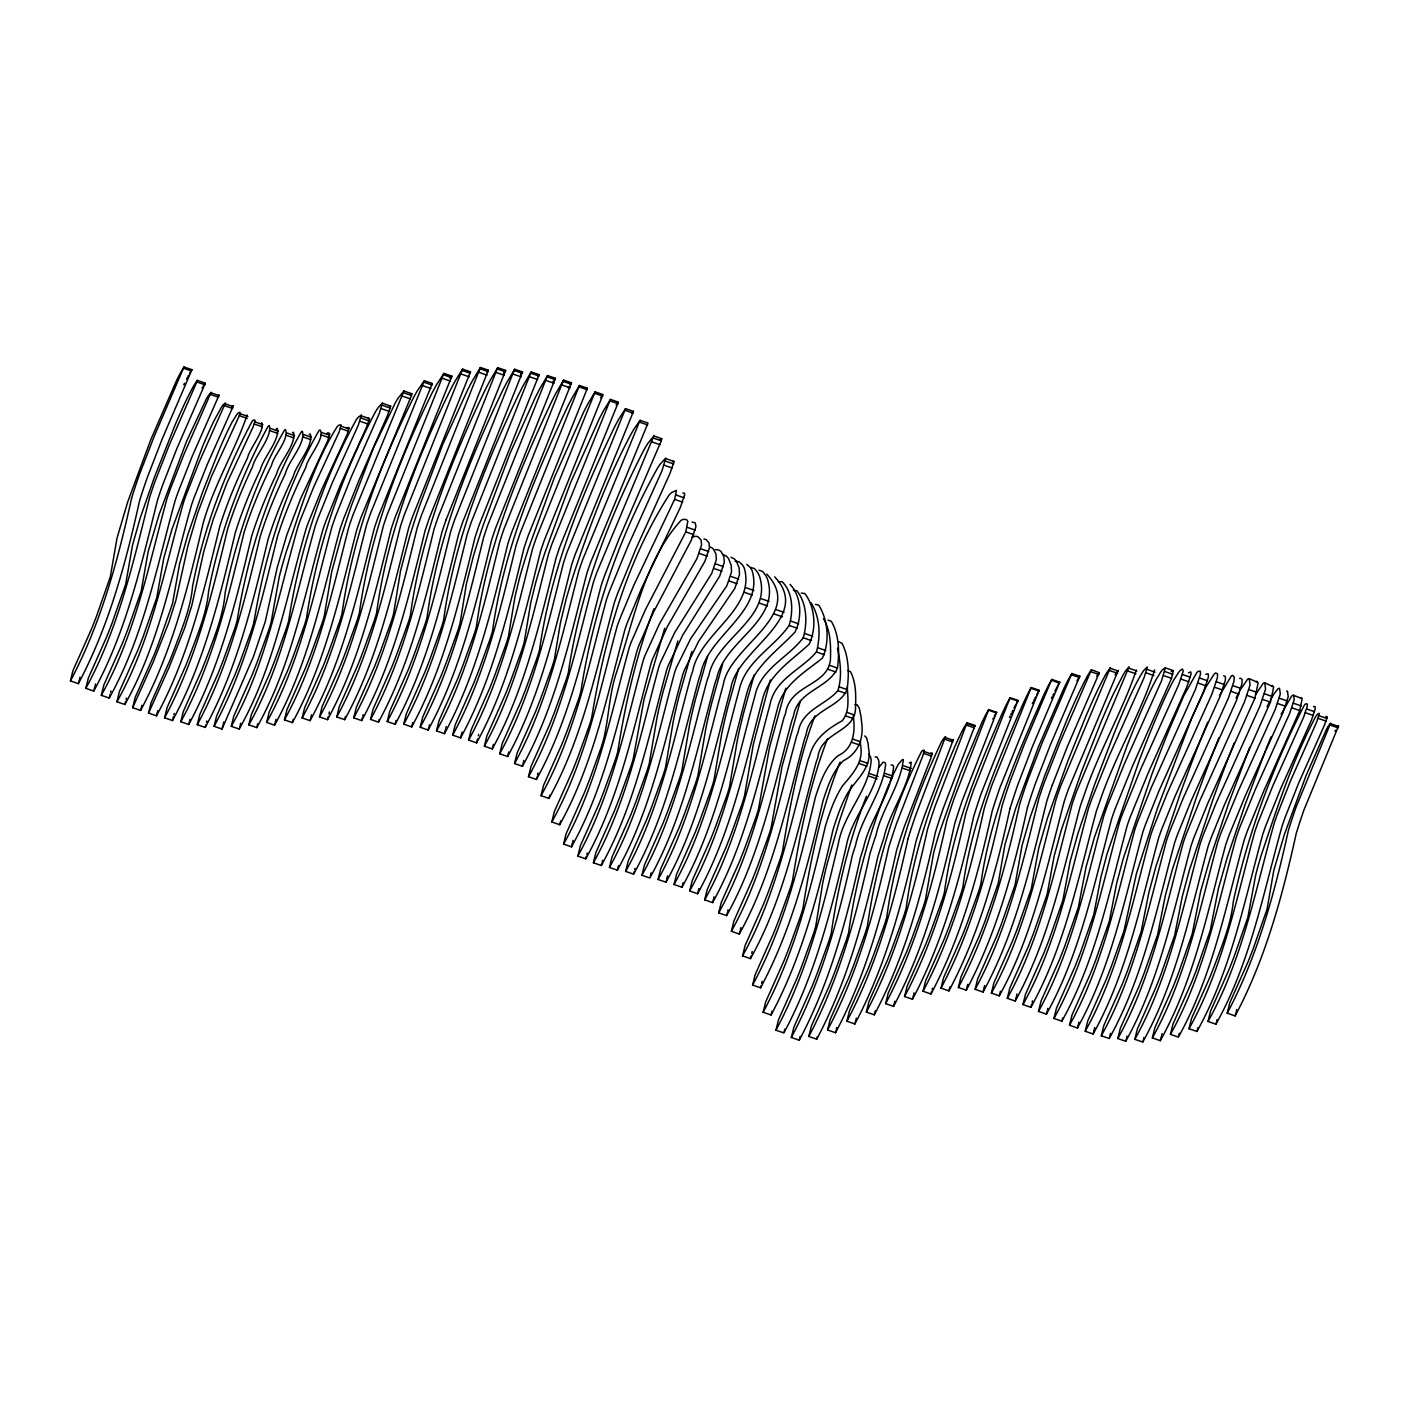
<?xml version="1.0" encoding="UTF-8"?>
<svg xmlns="http://www.w3.org/2000/svg" width="1409" height="1409" viewBox="0 0 1409 1409"><rect width="100%" height="100%" fill="white"/><g stroke="black" fill="none" stroke-linecap="round" stroke-linejoin="round"><path stroke-width="1.5" d="M991.39 993.081C1024.819 932.423 1038.803 865.003 1056.222 798.885A38.571 2.888 -71 0 1 1060.625 786.187L1110.415 667.567L1106.541 673.079A211.614 15.798 -71 0 0 1103.863 677.817L1098.668 687.962A188.454 14.072 -71 0 0 1086.004 715.966L1067.687 761.459L1047.591 817.766L1038.732 848.077L1031.247 889.044L1017.545 928.144A144.317 10.779 -71 0 1 1012.419 941.247L993.926 982.778L991.39 993.081L999.316 995.828C1032.744 935.171 1046.728 867.733 1064.147 801.633A38.571 2.888 -71 0 1 1068.55 788.917L1118.341 670.297L1116.597 672.392M231.287 726.339C266.371 663.991 278.577 593.841 298.144 526.191A33.2 2.483 -71 0 1 300.311 520.08L313.996 486.352L339.322 431.524L341.066 424.813L338.636 425.271A241.784 18.053 -71 0 0 337.174 426.698C313.045 464.741 300.91 509.177 286.344 551.5A72.634 5.425 -71 0 0 279.141 577.373L271.127 622.302A20.466 1.532 -71 0 1 268.872 629.805L257.442 661.402A144.317 10.779 -71 0 1 252.317 674.506L233.824 716.019L231.287 726.339L239.213 729.069C274.297 666.739 286.503 596.588 306.07 528.921A33.2 2.483 -71 0 1 308.236 522.827L321.921 489.082L347.248 434.254L349.009 427.543L346.984 427.684M1227.221 1013.194C1257.638 955.866 1274.44 893.517 1288.337 830.641A49.597 3.699 -71 0 1 1296.086 807.093L1330.624 723.187L1328.652 725.6A114.023 8.524 -71 0 0 1326.573 729.14L1306.073 775.584L1284.356 834.551L1273.806 870.339L1267.061 909.157L1253.376 948.257A144.317 10.779 -71 0 1 1248.251 961.361L1229.758 1002.873L1227.221 1013.194L1235.147 1015.924C1265.564 958.613 1282.366 896.247 1296.262 833.371A49.597 3.699 -71 0 1 1304.012 809.823L1338.55 725.917L1337.775 726.621M116.929 701.77C151.996 639.422 164.237 569.289 183.769 501.622A36.599 2.73 -71 0 1 185.918 495.51L199.285 461.87L225.44 402.992L223.238 404.753A167.565 12.522 -71 0 0 221.389 407.324L213.622 421.608A137.695 10.286 -71 0 0 202.456 446.776L171.986 529.238L163.849 557.788L156.769 597.733L143.084 636.833A144.317 10.779 -71 0 1 137.959 649.936L119.448 691.449L116.929 701.77L124.855 704.5C159.921 642.152 172.162 572.019 191.694 504.352A36.599 2.73 -71 0 1 193.843 498.258L207.211 464.6L233.383 405.739L231.904 406.602M327.17 433.232A213.235 15.922 -71 0 1 327.945 432.722L329.776 433.62L327.821 440.559L300.716 498.469L286.82 534.962L277.291 567.299L265.262 621.633L253.391 656.753L222.023 729.052L214.098 726.304C246.311 666.95 261.51 601.52 277.45 536.635C285.005 512.806 294.939 489.786 305.859 467.295C307.356 457.907 325.902 437.248 320.019 429.992A213.235 15.922 -71 0 0 318.821 430.855C285.428 489.381 264.645 555.692 253.937 622.267M353.747 717.85C385.978 658.461 401.16 593.03 417.117 528.128A40.474 3.029 -71 0 1 421.397 515.395L480.434 367.467L488.359 370.197L429.322 518.125A40.474 3.029 -71 0 0 425.042 530.876C409.086 595.76 393.904 661.208 361.673 720.58L353.747 717.85L356.266 707.529L374.776 666.017A144.317 10.779 -71 0 0 379.902 652.913L391.332 621.316A20.448 1.532 -71 0 0 393.587 613.813L400.543 570.804L409.42 537.322A75.417 5.636 -71 0 1 419.97 504.792L442.902 444.064L467.858 389.43A435.363 32.513 -71 0 1 472.35 380.853L480.434 367.467M446.142 519.692A40.65 3.029 -71 0 0 441.845 532.443C425.888 597.346 410.706 662.776 378.493 722.165L370.549 719.418C402.78 660.046 417.962 594.598 433.919 529.714A40.65 3.029 -71 0 1 438.217 516.944L497.729 367.661L505.655 370.408L446.142 519.692M132.675 707.705L153.158 662.177L168.798 622.602L175.896 600.287L187.925 545.952L197.471 513.598L211.332 476.77L239.319 415.673L240.041 412.238L238.244 412.943A163.233 12.188 -71 0 0 236.589 414.88L232.397 421.608A126.757 9.476 -71 0 0 218.43 451.761L202.315 492.886L187.925 534.416L179.683 563.424L172.514 603.668L158.83 642.768A144.317 10.779 -71 0 1 153.704 655.872L135.194 697.385L132.675 707.705L140.601 710.435C172.074 651.909 187.961 587.747 203.037 523.672C213.358 486.14 235.708 449.189 247.121 414.933M336.769 716.952C369.387 657.14 384.181 591.04 400.632 525.733A40.016 2.994 -71 0 1 404.418 514.532L462.575 369.123L470.5 371.853L412.344 517.262A40.016 2.994 -71 0 0 408.557 528.463C392.125 593.77 377.33 659.87 344.694 719.682L336.769 716.952L339.305 706.631L357.798 665.118A144.317 10.779 -71 0 0 362.923 652.015L374.354 620.418A20.448 1.532 -71 0 0 376.608 612.915C386.982 534.927 415.954 460.426 450.369 389.994A427.579 31.931 -71 0 1 454.737 381.751L462.575 369.123M387.228 721.549C419.459 662.177 434.641 596.729 450.598 531.845A40.755 3.047 -71 0 1 454.896 519.076L514.62 369.246L522.545 371.976L462.821 521.806A40.755 3.047 -71 0 0 458.524 534.575C442.567 599.459 427.385 664.907 395.154 724.296L387.228 721.549L389.765 711.246L408.258 669.715A144.317 10.779 -71 0 0 413.383 656.612L424.813 625.015A20.448 1.532 -71 0 0 427.068 617.512C437.512 538.573 467.806 463.561 501.903 392.001A437.001 32.636 -71 0 1 506.447 383.178L514.62 369.246M197.295 724.702C229.139 665.752 244.69 600.974 260.189 536.494C266.917 515.025 275.512 494.172 285.27 473.917C288.422 460.919 305.859 443.606 302.354 431.26A192.575 14.389 -71 0 0 301.297 431.841C268.362 489.522 247.755 555.005 237.135 620.664A20.483 1.532 -71 0 1 234.88 628.167L223.45 659.764A144.317 10.779 -71 0 1 218.325 672.868L199.814 714.398L197.295 724.702L205.221 727.431C237.064 668.482 252.616 603.704 268.115 539.224C274.861 517.772 283.438 496.919 293.195 476.647C296.348 463.649 313.784 446.336 310.279 433.99A192.575 14.389 -71 0 0 309.223 434.571M319.579 716.934C352.197 657.122 366.992 591.023 383.424 525.733A39.646 2.959 -71 0 1 387.193 514.584L443.941 373.385L451.866 376.115L395.119 517.332A39.646 2.959 -71 0 0 391.35 528.463C374.917 593.77 360.123 659.87 327.504 719.664L319.579 716.934L322.097 706.631L340.591 665.101A144.317 10.779 -71 0 0 345.716 651.997L357.164 620.4A20.448 1.532 -71 0 0 359.418 612.897C369.792 535.807 397.972 461.923 432.369 392.424A412.15 30.787 -71 0 1 436.543 384.745L443.941 373.385M403.784 724.173C436.015 664.801 451.197 599.353 467.154 534.451A40.808 3.047 -71 0 1 471.451 521.7L531.193 371.923L539.119 374.653L479.377 524.43A40.808 3.047 -71 0 0 475.08 537.199C459.123 602.083 443.941 667.531 411.71 726.903L403.784 724.173L406.32 713.87L424.813 672.34A144.317 10.779 -71 0 0 429.939 659.236L441.369 627.639A20.466 1.532 -71 0 0 443.624 620.136C454.103 541.179 484.608 466.238 518.582 394.626A433.391 32.372 -71 0 1 523.091 385.802L531.193 371.923M1007.312 998.329C1040.74 937.672 1054.707 870.234 1072.143 804.134A36.775 2.748 -71 0 1 1076.582 791.365L1129.049 666.792L1125.668 670.79A202.156 15.094 -71 0 0 1123.079 674.999L1113.92 692.841A178.644 13.35 -71 0 0 1100.376 723.68L1081.267 772.379L1061.329 830.007L1054.161 856.038L1047.151 894.292L1033.449 933.392A144.317 10.779 -71 0 1 1028.323 946.496L1009.83 988.008L1007.312 998.329L1015.237 1001.059C1048.666 940.402 1062.633 872.964 1080.069 806.864A36.775 2.748 -71 0 1 1084.507 794.095C1098.474 752.459 1123.484 708.974 1136.306 669.927M148.561 713.06L169.045 667.549L184.685 627.974L191.783 605.659L203.812 551.324L213.34 518.988L227.025 482.794L253.18 426.804L255.17 420.446L253.602 419.952A163.867 12.241 -71 0 0 252.088 421.361C224.771 472.896 203.354 529.168 192.54 586.672C190.62 608.124 182.148 628.15 174.698 648.122A144.317 10.779 -71 0 1 169.573 661.226L151.08 702.756L148.561 713.06L156.487 715.807C188.7 656.435 203.9 591.023 219.839 526.138C227.289 502.661 236.888 479.923 247.579 457.749C249.375 448.925 265.843 429.111 261.528 422.682M908.03 838.69A59.055 4.403 -71 0 1 915.709 815.195L945.527 736.643L943.431 738.774A122.424 9.141 -71 0 0 941.353 742.191C914.881 797.476 894.909 856.408 886.772 917.206A20.466 1.532 -71 0 1 884.5 924.691L873.069 956.288A144.317 10.779 -71 0 1 867.944 969.392L849.451 1010.922L846.932 1021.226L854.858 1023.973C885.257 966.644 902.077 904.296 915.973 841.42A59.055 4.403 -71 0 1 923.652 817.942L953.453 739.373L951.709 741.011M420.217 727.291C452.448 667.901 467.629 602.453 483.586 537.569A40.791 3.047 -71 0 1 487.884 524.817L547.52 375.551L555.445 378.299L495.809 527.547A40.791 3.047 -71 0 0 491.512 540.299C475.555 605.201 460.373 670.649 428.142 730.021L420.217 727.291L422.753 716.97L441.246 675.457A144.317 10.779 -71 0 0 446.371 662.353L457.802 630.756A20.466 1.532 -71 0 0 460.074 623.254L466.361 584.013L473.336 556.396A73.99 5.53 -71 0 1 483.04 525.575L510.111 453.187L535.085 397.954A427.772 31.949 -71 0 1 539.541 389.236L547.52 375.551M180.828 721.743C213.041 662.389 228.24 596.958 244.18 532.091C251.454 509.142 260.876 486.915 271.532 465.34C274.068 454.579 289.25 439.749 285.534 429.516A178.626 13.35 -71 0 0 284.53 430.062C255.998 479.87 236.976 536.406 225.141 592.678C223.415 615.081 214.82 636.023 206.964 656.805A144.317 10.779 -71 0 1 201.839 669.909L183.346 711.439L180.828 721.743L188.753 724.473C220.597 665.541 236.148 600.745 251.63 536.265C258.323 514.989 266.794 494.277 276.499 474.181C279.722 461.254 296.489 444.68 293.477 432.264A178.626 13.35 -71 0 0 292.456 432.792M827.576 1029.979C857.993 972.668 874.795 910.302 888.709 847.425A57.716 4.315 -71 0 1 896.318 824.124L922.807 755.788L924.339 750.31L922.736 750.345A132.798 9.916 -71 0 0 921.38 751.895C893.517 806.124 875.993 865.725 867.433 925.942A20.466 1.532 -71 0 1 865.161 933.445L853.731 965.042A144.317 10.779 -71 0 1 848.605 978.145L830.112 1019.676L827.576 1029.979L835.519 1032.727C865.919 975.398 882.721 913.05 896.635 850.173A57.716 4.315 -71 0 1 904.243 826.872L930.733 758.518L932.282 753.04L930.662 753.093M164.589 717.797C196.432 658.848 211.984 594.052 227.483 529.573C234.211 508.173 242.7 487.355 252.387 467.136C255.487 454.579 272.307 437.125 269.33 425.571A168.622 12.593 -71 0 0 267.921 426.61C240.164 477.651 219.469 534.117 208.585 591.357C206.665 612.827 198.193 632.87 190.743 652.86A144.317 10.779 -71 0 1 185.618 665.964L167.125 707.477L164.589 717.797L172.532 720.527C204.358 661.578 219.91 596.8 235.409 532.32C242.137 510.921 250.626 490.103 260.313 469.866C263.413 457.326 280.232 439.855 277.274 428.318A168.622 12.593 -71 0 0 276.234 428.988M866.359 1012.085C896.758 954.774 913.578 892.425 927.474 829.549A58.139 4.35 -71 0 1 935.206 805.913L967.085 722.747L975.01 725.476L943.132 808.643A58.139 4.35 -71 0 0 935.4 832.296C921.504 895.155 904.684 957.521 874.284 1014.832L866.359 1012.085L868.895 1001.781L887.388 960.269A144.317 10.779 -71 0 0 892.513 947.147L903.944 915.551A20.466 1.532 -71 0 0 906.198 908.065C912.592 858.504 928.108 810.739 947.324 764.594A112.28 8.384 -71 0 1 957.063 741.662L961.66 732.028A136.726 10.215 -71 0 1 964.161 727.273L967.085 722.747M302.142 717.921C335.166 657.704 349.555 590.917 366.481 525.222A38.994 2.906 -71 0 1 370.303 514.003L424.373 380.694L432.299 383.424L378.246 516.751A38.994 2.906 -71 0 0 374.407 527.952C357.481 593.665 343.091 660.434 310.068 720.668L302.142 717.921L304.661 707.617L323.154 666.087A144.317 10.779 -71 0 0 328.279 652.983L339.71 621.387A20.466 1.532 -71 0 0 341.982 613.901C352.32 538.115 379.532 465.199 413.806 397.039A387.88 28.973 -71 0 1 417.68 390.223L424.373 380.694M436.526 730.901C468.757 671.529 483.939 606.081 499.896 541.197A40.702 3.047 -71 0 1 504.193 528.445L563.6 380.078L571.526 382.808L512.119 531.193A40.702 3.047 -71 0 0 507.821 543.927C491.864 608.829 476.682 674.277 444.451 733.649L436.526 730.901L439.062 720.598L457.555 679.085A144.317 10.779 -71 0 0 462.68 665.964L474.111 634.367A20.466 1.532 -71 0 0 476.383 626.882C486.88 548.119 517.702 473.477 551.43 401.988A420.639 31.421 -71 0 1 555.815 393.41L563.6 380.078M864.721 735.938L866.482 737.594L868.014 743.247A859.613 64.215 -71 0 1 868.543 748.302C872.523 766.831 856.883 778.878 847.919 792.686C841.314 804.275 837.034 816.973 833.054 829.654C818.382 893.324 802.179 956.87 771.075 1014.991L763.132 1012.261C794.606 953.717 810.492 889.572 825.568 825.498C829.936 811.76 834.692 797.97 842.547 785.799C852.339 774.334 863.876 761.987 860.617 745.555A859.613 64.215 -71 0 0 860.247 741.715M452.694 735.128C484.925 675.756 500.107 610.308 516.064 545.424A40.526 3.029 -71 0 1 520.344 532.69L579.451 385.485L587.394 388.215L528.269 535.438A40.526 3.029 -71 0 0 523.989 548.154C508.033 613.056 492.851 678.486 460.62 737.876L452.694 735.128L455.213 724.825L473.723 683.295A144.317 10.779 -71 0 0 478.849 670.191L490.279 638.594A20.466 1.532 -71 0 0 492.534 631.091C503.119 552.504 533.923 478.038 567.58 406.708A412.485 30.804 -71 0 1 571.895 398.324L579.451 385.485M854.928 704.5L857.341 704.923L859.279 708.128L860.969 716.23A1309.595 97.82 -71 0 1 861.48 721.267C864.21 737.259 858.662 753.287 843.427 760.666C832.472 771.568 827.629 786.662 822.962 801.017C807.885 865.091 791.999 929.253 760.543 987.779L752.6 985.05C784.443 926.1 799.995 861.322 815.494 796.86C820.39 781.942 825.674 766.02 838.126 755.629C852.78 749.148 855.404 732.821 853.555 718.52A1309.595 97.82 -71 0 0 853.238 715.138M847.831 670.561L850.508 671.706C856.602 683.506 855.932 697.631 855.386 710.559C852.322 733.156 820.778 731.923 817.784 757.866A14.601 1.092 -71 0 0 816.251 761.917C797.705 828.633 784.69 897.286 750.486 958.631L742.561 955.901C776.764 894.539 789.78 825.885 808.326 759.187A14.601 1.092 -71 0 1 809.858 755.118C814.349 738.58 828.016 728.488 842.177 720.827C849.962 711.422 847.848 698.142 847.267 686.782M839.077 641.888L842.018 643.279C849.222 657.281 849.099 674.33 847.091 689.6C838.549 708.886 809.471 709.379 806.124 734.6A13.967 1.039 -71 0 0 804.592 738.721C786.574 805.067 773.118 873.087 739.302 934.044L731.377 931.296C765.193 870.339 778.649 802.337 796.666 735.991A13.967 1.039 -71 0 1 798.198 731.87C802.073 709.643 825.604 705.064 837.862 690.674C842.283 676.936 840.345 662.019 837.474 648.14M828.175 620.083L831.363 621.387C839.341 635.195 839.5 652.649 837.439 668.06C828.422 688.596 797.406 690.463 793.478 716.142A13.738 1.022 -71 0 0 791.928 720.281C773.876 786.627 760.455 854.647 726.621 915.603L718.696 912.873C752.512 851.917 765.95 783.897 784.003 717.551A13.738 1.022 -71 0 1 785.553 713.412C789.85 684.158 826.625 686.535 830.412 660.363C830.887 646.379 830.887 630.95 823.437 618.657M284.459 719.876C317.483 659.641 331.872 592.89 348.798 527.177A38.219 2.853 -71 0 1 353.166 514.461L403.907 390.98L398.148 398.095A357.182 26.683 -71 0 0 395.594 402.287L373.667 447.41L351.863 504.475A77.125 5.759 -71 0 0 341.119 537.234L331.661 571.931L324.299 615.839A20.466 1.532 -71 0 1 322.045 623.342L310.614 654.938A144.317 10.779 -71 0 1 305.489 668.042L286.996 709.572L284.459 719.876L292.385 722.606C325.409 662.389 339.816 595.62 356.724 529.925A38.219 2.853 -71 0 1 361.091 517.209L411.498 395.506L411.833 393.727L403.907 390.98M801.298 593.066L804.856 593.524C815.335 607.314 816.551 628.89 809.118 644.195C791.488 660.715 768.433 674.365 762.41 699.78C744.903 765.774 731.007 833.159 697.596 893.729L689.67 890.981C723.504 830.024 736.907 761.97 754.995 695.623C760.79 668.623 788.159 657.668 803.236 637.784C807.604 622.796 807.005 603.492 796.93 590.794L793.373 590.336M815.441 604.32L818.823 605.271C828.21 620.453 829.866 642.028 822.38 658.162C804.786 672.304 782.823 684.545 777.416 708.692C759.927 774.686 746.03 842.054 712.619 902.605L704.676 899.875C738.51 838.919 751.93 770.882 770.001 704.535C775.038 678.698 801.545 669.751 816.41 651.962C820.831 636.111 820.056 616.684 810.897 602.541M1022.969 1004.564C1056.838 943.484 1070.347 875.341 1088.329 808.819A35.014 2.607 -71 0 1 1091.693 799.22L1108.795 756.756L1144.108 677.535L1147.331 666.985L1143.879 670.332A197.419 14.742 -71 0 0 1141.995 673.167L1140.586 675.475A169.767 12.681 -71 0 0 1114.114 733.49L1094.3 785.377L1077.92 833.494L1070.188 861.216L1062.826 900.527L1049.124 939.627A144.317 10.779 -71 0 1 1043.999 952.731L1025.505 994.261L1022.969 1004.564L1030.895 1007.312C1064.764 946.214 1078.272 878.071 1096.255 811.566A35.014 2.607 -71 0 1 1099.619 801.95C1114.325 757.373 1141.554 712.567 1154.57 669.909M774.668 576.827C813.433 618.128 736.837 649.109 730.848 688.244C713.341 754.238 699.445 821.641 666.017 882.21L658.091 879.48C691.942 818.488 705.345 750.416 723.433 684.052C729.985 645.533 805.49 615.187 766.743 574.079M790.026 584.383C801.668 596.254 802.232 617.864 794.993 632.077C777.363 651.028 753.551 666.545 746.805 693.298C729.298 759.292 715.402 826.678 681.974 887.265L674.048 884.517C707.899 823.543 721.302 755.488 739.39 689.124C746.048 660.891 773.858 647.488 789.163 625.437C793.39 611.612 793.144 592.414 782.101 581.653L778.402 581.794M885.627 1003.631C916.044 946.32 932.846 883.954 946.742 821.077A55.99 4.174 -71 0 1 954.545 797.318L988.695 709.572L996.621 712.302L962.47 800.048A55.99 4.174 -71 0 0 954.668 823.825C940.772 886.701 923.969 949.05 893.553 1006.378L885.627 1003.631L888.163 993.327L906.656 951.797A144.317 10.779 -71 0 0 911.782 938.693L923.212 907.097A20.466 1.532 -71 0 0 925.466 899.594L933.639 852.85A53.982 4.033 -71 0 1 940.367 829.936L960.128 774.316L982.02 722.236A165.117 12.329 -71 0 1 985.402 715.385L988.695 709.572M468.669 740.112C501.287 680.318 516.081 614.218 532.514 548.911A40.016 2.994 -71 0 1 536.318 537.71L595.109 391.843L603.034 394.573L544.244 540.44A40.016 2.994 -71 0 0 540.457 551.641C524.007 616.948 509.213 683.048 476.594 742.86L468.669 740.112L471.187 729.809L489.698 688.279A144.317 10.779 -71 0 0 494.823 675.175L506.254 643.578A20.466 1.532 -71 0 0 508.508 636.093L515.007 596.571L519.674 577.479A72.44 5.407 -71 0 1 528.551 548.312L554.389 477.51L583.573 412.221A403.96 30.17 -71 0 1 587.764 404.101L595.109 391.843M746.84 564.393L750.398 567.686A1571.88 117.405 -71 0 1 752.177 570.786C764.224 611.964 707.371 635.917 700.555 674.259A16.292 1.215 -71 0 0 698.952 678.645C680.882 745.044 667.461 813.134 633.61 874.144L625.666 871.414C659.535 810.404 672.956 742.296 691.026 675.915A16.292 1.215 -71 0 1 692.629 671.529C699.445 633.187 756.298 609.234 744.251 568.056A1571.88 117.405 -71 0 0 742.473 564.939L738.897 561.645L735.128 561.363M758.975 570.222L762.604 571.438L765.985 575.894A1734.461 129.558 -71 0 1 767.658 579.698C780.216 621.263 724.244 640.813 716.794 678.205A15.517 1.162 -71 0 0 715.191 682.537C697.12 748.919 683.7 817.009 649.848 878.001L641.923 875.271C675.774 814.261 689.195 746.189 707.265 679.807A15.517 1.162 -71 0 1 708.868 675.475C716.318 638.083 772.291 618.533 759.733 576.968A1734.461 129.558 -71 0 0 758.06 573.164L754.66 568.708L751.032 567.475M730.989 557.295L734.036 558.704A1393.131 104.055 -71 0 1 736.608 561.663L739.126 567.95L739.478 574.643L734.793 588.469L698.617 641.342L684.351 670.208A17.26 1.286 -71 0 0 682.731 674.647C664.661 741.064 651.24 809.171 617.371 870.181L609.445 867.451C643.314 806.424 656.735 738.316 674.805 671.917A17.26 1.286 -71 0 1 676.426 667.479L690.692 638.612L726.868 585.739L731.553 571.913L731.201 565.203L728.682 558.933A1393.131 104.055 -71 0 0 726.111 555.974L723.064 554.547M715.208 549.563L718.396 549.88A1210.155 90.387 -71 0 1 721.126 551.694L723.839 556.502L724.296 562.367L719.629 576.211L682.766 635.036L668.306 665.435A18.546 1.391 -71 0 0 666.686 669.927C648.616 736.343 635.195 804.469 601.326 865.496L593.4 862.766C627.269 801.721 640.69 733.613 658.76 667.179A18.546 1.391 -71 0 1 660.381 662.688L674.841 632.289L711.704 573.463L716.371 559.62L715.913 553.755L713.201 548.964A1210.155 90.387 -71 0 0 710.471 547.15L709.713 546.903M703.919 539.066A1015.096 75.822 -71 0 1 706.032 539.594L708.938 542.694L709.52 547.573L704.887 561.328L667.39 626.565L652.754 658.655A20.29 1.515 -71 0 0 651.134 663.199C633.081 729.651 619.625 797.776 585.757 858.821L577.831 856.091C611.7 795.028 625.138 726.903 643.208 660.469A20.29 1.515 -71 0 1 644.829 655.907L659.465 623.835L696.962 558.58L701.594 544.825L701.013 539.946L698.089 536.847A1015.096 75.822 -71 0 0 695.218 536.336L691.889 537.287M484.379 746.189C516.997 686.394 531.792 620.277 548.224 554.987A39.522 2.959 -71 0 1 552.011 543.804L610.484 399.399L618.41 402.146L559.937 546.551A39.522 2.959 -71 0 0 556.15 557.717C539.717 623.025 524.923 689.124 492.305 748.936L484.379 746.189L486.898 735.885L505.391 694.355A144.317 10.779 -71 0 0 510.534 681.251L521.964 649.655A20.466 1.532 -71 0 0 524.218 642.152L530.788 602.471L535.543 583.203A72.458 5.407 -71 0 1 544.543 553.79L570.469 482.882L599.301 418.755A396.176 29.589 -71 0 1 603.422 410.917L610.484 399.399M563.582 844.097C597.892 782.611 610.854 713.764 629.471 646.907A22.861 1.708 -71 0 1 631.162 642.24L645.375 609.78L685.778 531.898L687.839 521.171L686.482 519.534L683.435 519.375A801.897 59.9 -71 0 0 681.093 520.326C644.248 560.465 633.504 621.756 616.526 672.375C609.075 694.355 608.935 717.727 603.422 740.06A20.448 1.532 -71 0 1 601.15 747.563L589.719 779.159A144.317 10.779 -71 0 1 584.594 792.263L566.101 833.793L563.582 844.097L571.508 846.844C605.817 785.341 618.78 716.494 637.396 649.637A22.861 1.708 -71 0 1 639.087 644.987L653.318 612.528L691.414 539.982L695.958 526.526L695.218 522.933L692.083 521.982M1208.006 1021.455C1242.65 959.529 1255.349 890.083 1274.335 822.786A38.395 2.871 -71 0 1 1277.012 815.106L1290.662 780.498L1316.763 721.848L1319.335 713.412L1317.574 714.099A124.978 9.335 -71 0 0 1315.9 716.248C1292.599 759.927 1277.259 807.463 1261.548 854.277A56.008 4.192 -71 0 0 1255.56 875.711L1247.846 917.418L1234.143 956.517A144.317 10.779 -71 0 1 1229.018 969.621L1210.525 1011.151L1208.006 1021.455L1215.932 1024.202C1250.576 962.277 1263.274 892.813 1282.26 825.533A38.395 2.871 -71 0 1 1284.938 817.854L1298.587 783.228L1324.689 724.578L1327.313 716.723L1325.851 716.476M551.8 821.993C585.668 760.913 599.142 692.752 617.16 626.265A27.229 2.043 -71 0 1 619.396 619.942L633.786 585.316L674.629 499.35L676.443 490.385L671.6 492.551A581.195 43.415 -71 0 0 669.099 495.035C626.212 561.504 604.355 640.32 591.639 717.956A20.466 1.532 -71 0 1 589.367 725.459L577.937 757.056A144.317 10.779 -71 0 1 572.811 770.159L554.318 811.672L551.8 821.993L559.725 824.723C593.594 763.643 607.068 695.482 625.103 628.995A27.229 2.043 -71 0 1 627.322 622.69L641.711 588.046L680.3 507.539L684.686 494.753L684.369 493.115L682.837 493.044M499.719 753.78C532.338 693.968 547.132 627.868 563.565 562.561A38.73 2.888 -71 0 1 567.351 551.412L625.526 408.628L633.469 411.375L575.277 554.16A38.73 2.888 -71 0 0 571.49 565.308C555.058 630.598 540.263 696.698 507.645 756.51L499.719 753.78L502.238 743.459L520.731 701.946A144.317 10.779 -71 0 0 525.856 688.842L537.305 657.246A20.466 1.532 -71 0 0 539.559 649.743C550.514 571.649 580.508 497.324 614.729 426.68A390.487 29.166 -71 0 1 618.727 419.23L625.526 408.628M1038.503 1011.415C1072.355 950.318 1085.863 882.175 1103.863 815.652A33.746 2.519 -71 0 1 1107.227 806.018L1124.664 763.132L1161.527 680.829L1165.313 667.919L1162.39 669.839A194.812 14.548 -71 0 0 1160.593 672.216L1155.679 680.353A162.088 12.1 -71 0 0 1142.523 708.075A164.008 12.258 -71 0 0 1127.182 745.431L1094.353 837.598L1086.057 866.993L1078.343 907.378L1064.64 946.478A144.317 10.779 -71 0 1 1059.515 959.582L1041.022 1001.094L1038.503 1011.415L1046.429 1014.145C1080.28 953.048 1093.789 884.905 1111.789 818.4A33.746 2.519 -71 0 1 1115.171 808.766L1132.589 765.862L1171.531 678.328L1173.239 670.649L1165.137 667.778M266.636 722.43C300.487 661.349 314.031 593.224 331.978 526.719A36.669 2.748 -71 0 1 335.853 515.641L351.281 476.999L379.444 413.066L382.403 402.868L378.14 407.694A318.24 23.777 -71 0 0 375.974 410.917C341.418 475.379 317.148 546.023 306.493 618.392A20.466 1.532 -71 0 1 304.221 625.895L292.79 657.492A144.317 10.779 -71 0 1 287.665 670.596L269.172 712.126L266.636 722.43L274.561 725.159C308.412 664.079 321.957 595.972 339.904 529.467A36.669 2.748 -71 0 1 343.778 518.371L359.225 479.729L387.369 415.796L390.698 406.144L389.377 406.285M514.532 763.537C547.555 703.302 561.944 636.516 578.87 570.821A37.444 2.8 -71 0 1 582.745 559.532L640.073 420.322L647.999 423.052L590.67 562.279A37.444 2.8 -71 0 0 586.796 573.551C569.87 639.263 555.481 706.032 522.457 766.267L514.532 763.537L517.05 753.216L535.543 711.704A144.317 10.779 -71 0 0 540.669 698.6L552.099 667.003A20.466 1.532 -71 0 0 554.371 659.5L560.412 622.866L566.083 599.371A74.959 5.601 -71 0 1 575.348 569.148C590.6 523.901 607.402 478.954 629.7 436.649A389.747 29.113 -71 0 1 633.574 429.692L640.073 420.322M541.038 795.698C574.907 734.6 588.398 666.439 606.416 599.917A32.072 2.395 -71 0 1 609.234 591.868L627.956 546.146L662.036 470.712L665.752 458.031L660.504 463.737A447.745 33.446 -71 0 0 657.844 467.541C619.044 536.618 592.819 613.355 580.878 691.66A20.466 1.532 -71 0 1 578.623 699.163L567.193 730.76A144.317 10.779 -71 0 1 562.05 743.864L543.557 785.394L541.038 795.698L548.964 798.445C582.833 737.347 596.324 669.169 614.342 602.665A32.072 2.395 -71 0 1 617.16 594.616L635.882 548.894L669.962 473.442L674.136 461.5L672.516 461.571M528.498 776.711C561.944 716.054 575.894 648.58 593.348 582.463A35.366 2.642 -71 0 1 596.694 572.794L653.829 435.98L647.682 443.641A401.142 29.959 -71 0 0 643.931 449.929C607.983 519.762 579.698 594.774 568.338 672.692A20.466 1.532 -71 0 1 566.066 680.177L554.635 711.774A144.317 10.779 -71 0 1 549.51 724.895L531.017 766.408L528.498 776.711L536.424 779.459C569.87 718.784 583.819 651.328 601.273 585.211A35.366 2.642 -71 0 1 604.62 575.524L618.639 539.858L661.297 440.806L661.754 438.71L653.829 435.98M1053.967 1018.46C1087.836 957.363 1101.327 889.22 1119.327 822.697A32.566 2.431 -71 0 1 1122.128 814.701L1140.427 769.825L1178.646 684.844L1183.173 671.283L1182.556 669.064L1180.566 670.173A194.283 14.513 -71 0 0 1178.857 672.075L1174.084 679.473A155.853 11.642 -71 0 0 1160.857 706.913L1155.767 718.819A160.961 12.029 -71 0 0 1139.634 759.469L1107.245 853.238L1100.887 877.261L1093.807 914.423L1080.122 953.523A144.317 10.779 -71 0 1 1074.979 966.627L1056.486 1008.139L1053.967 1018.46L1061.893 1021.19C1095.762 960.093 1109.27 891.95 1127.253 825.445A32.566 2.431 -71 0 1 1130.053 817.431L1148.37 772.555L1186.572 687.574L1191.098 674.03L1190.728 671.899L1188.491 672.903M1189.02 1028.746C1223.276 967.243 1236.38 898.449 1254.855 831.539A34.961 2.607 -71 0 1 1258.149 822.187L1272.961 785.5L1303.572 717.322L1307.288 706.138L1307.147 703.919L1305.932 703.76A142.89 10.673 -71 0 0 1304.294 705.222C1272.714 766.972 1247.916 833.6 1233.298 901.549C1231.096 923.247 1222.801 943.572 1215.174 963.809A144.317 10.779 -71 0 1 1210.049 976.913L1191.556 1018.425L1189.02 1028.746L1196.946 1031.476C1231.202 969.973 1244.306 901.179 1262.781 834.287A34.961 2.607 -71 0 1 1266.075 824.917L1280.887 788.23L1311.497 720.069L1315.213 708.886L1315.073 706.649L1313.857 706.49A142.89 10.673 -71 0 0 1313.505 706.719M1069.501 1025.259C1103.37 964.161 1116.861 896.018 1134.861 829.496A31.72 2.378 -71 0 1 1137.679 821.5L1151.417 787.296L1195.484 689.265L1200.486 674.224L1200.345 671.248L1198.372 671.23A194.794 14.548 -71 0 0 1196.769 672.692L1183.754 695.764L1168.29 731.747A160.467 11.994 -71 0 0 1151.523 775.355L1123.36 858.24L1116.65 883.355L1109.341 921.222L1095.638 960.322A144.317 10.779 -71 0 1 1090.513 973.425L1072.02 1014.956L1069.501 1025.259L1077.427 1027.989C1111.296 966.909 1124.787 898.748 1142.787 832.243A31.72 2.378 -71 0 1 1145.605 824.23L1159.343 790.026L1203.409 692.013L1208.411 676.954L1208.288 673.978L1206.298 673.978A194.794 14.548 -71 0 0 1205.805 674.347M904.56 996.533C934.977 939.204 951.779 876.856 965.676 813.979A53.366 3.98 -71 0 1 973.531 790.079L1010.112 697.684L1018.038 700.432L981.457 792.827A53.366 3.98 -71 0 0 973.619 816.709C959.705 879.586 942.903 941.952 912.486 999.263L904.56 996.533L907.097 986.23L925.59 944.699A144.317 10.779 -71 0 0 930.715 931.596L942.145 899.999A20.466 1.532 -71 0 0 944.417 892.496C952.466 829.302 977.282 769.754 1002.944 711.809A200.113 14.953 -71 0 1 1006.572 704.289L1010.112 697.684M248.847 724.86C283.526 662.934 296.172 593.453 315.211 526.156A34.802 2.607 -71 0 1 317.958 518.371L332.454 482.371L358.238 425.342L361.409 414.95L358.133 417.399A277.872 20.748 -71 0 0 356.336 419.653C322.133 481.79 299.413 550.743 288.686 620.841A20.466 1.532 -71 0 1 286.432 628.326L275.002 659.923A144.317 10.779 -71 0 1 269.876 673.044L251.366 714.557L248.847 724.86L256.773 727.608C291.452 665.664 304.097 596.183 323.137 528.886A34.802 2.607 -71 0 1 325.884 521.101L340.379 485.101L366.164 428.089L369.51 418.702L368.33 417.945M70.45 680.899L72.969 670.596L91.479 629.083A144.317 10.779 -71 0 0 96.605 615.962L110.289 576.88L117.035 538.044L127.673 502.027L150.816 439.626L176.548 380.553A236.166 17.648 -71 0 1 179.947 373.878L183.98 366.956L191.906 369.686L162.317 438.692L147.522 476.894A45.863 3.417 -71 0 0 139.509 501.058C125.577 563.935 108.792 626.318 78.376 683.647L70.45 680.899C100.849 623.588 117.669 561.222 131.565 498.363M78.376 683.647L79.327 679.772M79.644 678.486L79.961 677.201M85.826 688.349L88.344 678.046L106.837 636.533A144.317 10.779 -71 0 0 111.963 623.412L125.665 584.33L132.534 545.089L140.336 517.631L154.321 477.51L174.857 425.641A174.223 13.016 -71 0 1 186.358 400.033L191.078 390.61A198.81 14.847 -71 0 1 194.09 385.168L197.26 380.289L205.344 383.266L177.076 448.044L162.828 484.537A42.023 3.135 -71 0 0 157.579 499.931C141.164 565.22 126.352 631.302 93.751 691.097L85.826 688.349C118.426 628.573 133.239 562.49 149.653 497.201A42.023 3.135 -71 0 1 154.902 481.79L169.15 445.314L197.419 380.536M93.751 691.097L94.861 686.588M95.178 685.302L95.495 683.999M101.307 695.306L103.843 685.003L122.336 643.473A144.317 10.779 -71 0 0 127.462 630.369L141.164 591.269L148.139 551.659L159.252 514.091L186.552 441.352L206.436 398.817A178.573 13.333 -71 0 1 208.514 395.471L211.174 392.266L184.121 453.945L170.348 488.923A38.959 2.906 -71 0 0 167.125 498.152C148.685 565.044 135.546 633.821 101.307 695.306L109.25 698.054C143.471 636.551 156.61 567.792 175.051 500.899A38.959 2.906 -71 0 1 178.274 491.653L192.047 456.692L219.1 394.996L217.69 396.422M109.25 698.054L110.184 694.179M110.659 692.242L110.976 690.956M124.855 704.5L125.648 701.277M126.123 699.34L126.44 698.054M140.601 710.435L141.235 707.864M141.552 706.561L141.869 705.275M156.487 715.807L156.963 713.87M157.121 713.218L157.755 710.647M172.532 720.527L173.466 716.653M173.941 714.733L174.258 713.447M188.753 724.473L189.387 721.901M189.546 721.267L190.021 719.33M205.221 727.431L205.855 724.86M206.489 722.289L206.806 721.003M214.098 726.304L216.634 716.001L235.127 674.471A144.317 10.779 -71 0 0 240.252 661.367L251.683 629.77A20.483 1.532 -71 0 0 253.937 622.267M222.023 729.052L222.974 725.177M223.291 723.891L223.767 721.954M239.213 729.069L239.847 726.498M240.164 725.212L240.64 723.275M256.773 727.608L257.724 723.733M274.561 725.159L275.354 721.936M275.512 721.302L275.988 719.365M292.385 722.606L293.178 719.383M310.068 720.668L310.385 719.383M310.702 718.079L311.477 714.856M327.504 719.664L328.297 716.441M328.931 713.87L329.407 711.932M344.694 719.682L345.487 716.459M361.673 720.58L362.307 718.009M362.782 716.071L363.099 714.786M370.549 719.418L373.086 709.114L391.579 667.584A144.317 10.779 -71 0 0 396.704 654.481L408.134 622.884A20.448 1.532 -71 0 0 410.406 615.398C420.798 536.582 450.792 461.588 485.013 390.223A437.97 32.706 -71 0 1 489.539 381.452L497.729 367.661M378.493 722.165L379.109 719.576M395.154 724.296L396.105 720.422M411.71 726.903L412.819 722.394M428.142 730.021L428.776 727.449M429.093 726.146L429.41 724.86M444.451 733.649L445.561 729.14M445.878 727.854L446.195 726.551M460.62 737.876L462.046 732.064M476.594 742.86L477.545 738.985M478.338 735.762L478.655 734.476M492.305 748.936L493.414 744.41M507.645 756.51L508.755 752.001M522.457 766.267L523.232 763.044M523.391 762.41L523.866 760.473M536.424 779.459L537.058 776.87M537.516 774.95L537.991 773.013M548.964 798.445L549.757 795.222M559.725 824.723L560.676 820.866M571.508 846.844L572.441 842.969M572.759 841.684L573.076 840.398M577.831 856.091L580.367 845.77L598.86 804.257A144.317 10.779 -71 0 0 603.985 791.154L615.416 759.557A20.448 1.532 -71 0 0 617.688 752.054C625.332 703.32 636.199 654.974 654.005 608.723M585.757 858.821L586.391 856.249M586.866 854.312L587.183 853.026M593.4 862.766L595.919 852.445L614.412 810.932A144.317 10.779 -71 0 0 619.537 797.829L630.985 766.232A20.448 1.532 -71 0 0 633.24 758.729L644.089 699.023L664.713 628.273M601.326 865.496L601.96 862.924M602.277 861.639L602.594 860.335M609.445 867.451L611.964 857.13L630.475 815.617A144.317 10.779 -71 0 0 635.6 802.514L647.03 770.917A20.448 1.532 -71 0 0 649.285 763.414L656.981 717.797A181.162 13.526 -71 0 1 662.952 692.118L677.835 640.954M617.371 870.181L617.688 868.895M617.846 868.243L618.481 865.672M625.666 871.414L628.203 861.093L646.696 819.58A144.317 10.779 -71 0 0 651.821 806.459L663.252 774.88A20.448 1.532 -71 0 0 665.524 767.377L673.255 721.426A189.282 14.143 -71 0 1 679.279 695.377L691.837 651.451M633.61 874.144L634.226 871.572M634.702 869.635L635.019 868.349M641.923 875.271L644.459 864.95L662.952 823.437A144.317 10.779 -71 0 0 668.077 810.334L679.508 778.737A20.448 1.532 -71 0 0 681.762 771.234L689.547 725.019A196.115 14.654 -71 0 1 695.623 698.688L707.617 656.365M650.324 876.063L651.117 872.84M658.091 879.48L660.61 869.177L679.103 827.647A144.317 10.779 -71 0 0 684.228 814.543L695.676 782.946A20.448 1.532 -71 0 0 697.931 775.443L705.733 729.017A201.839 15.076 -71 0 1 711.844 702.475L722.658 663.798M666.017 882.21L666.968 878.353M667.126 877.701L667.602 875.782M674.048 884.517L676.584 874.214L695.077 832.684A144.317 10.779 -71 0 0 700.203 819.58L711.633 787.983A20.448 1.532 -71 0 0 713.887 780.48L721.707 733.913A206.489 15.429 -71 0 1 727.837 707.23L738.651 668.43M681.974 887.265L682.449 885.328M682.608 884.676L683.083 882.756M689.67 890.981L692.189 880.678L710.682 839.148A144.317 10.779 -71 0 0 715.807 826.044L727.238 794.447A20.43 1.532 -71 0 0 729.51 786.944L737.33 740.324A210.011 15.693 -71 0 1 743.459 713.553L754.238 674.752M697.596 893.729L698.864 888.568M704.676 899.875L707.212 889.572L725.705 848.042A144.317 10.779 -71 0 0 730.831 834.938L742.261 803.341A20.43 1.532 -71 0 0 744.533 795.838L753.41 743.899L770.336 680.019M712.619 902.605L713.394 899.4M713.711 898.097L714.028 896.811M718.696 912.873L721.232 902.553L739.725 861.04A144.317 10.779 -71 0 0 744.85 847.936L756.281 816.339A20.43 1.532 -71 0 0 758.535 808.836L769.596 747.122L785.852 688.103M726.621 915.603L727.414 912.38M727.731 911.095L728.048 909.809M731.377 931.296L733.913 920.993L752.406 879.463A144.317 10.779 -71 0 0 757.531 866.359L768.962 834.762A20.43 1.532 -71 0 0 771.216 827.259L782.101 766.179L800.382 700.854M739.302 934.044L740.095 930.821M740.412 929.517L740.887 927.598M742.561 955.901L745.079 945.58L763.572 904.067A144.317 10.779 -71 0 0 768.698 890.964L780.128 859.367A20.43 1.532 -71 0 0 782.4 851.864C789.903 805.825 798.48 759.733 814.93 715.772M750.486 958.631L751.12 956.059M751.737 953.47L752.212 951.551M752.6 985.05L755.136 974.746L773.629 933.216A144.317 10.779 -71 0 0 778.754 920.112L790.185 888.515A20.448 1.532 -71 0 0 792.457 881.012M760.543 987.779L761.001 985.86M761.635 983.271L762.11 981.333M763.132 1012.261L765.668 1001.94L784.161 960.427A144.317 10.779 -71 0 0 789.287 947.324L800.717 915.727A20.448 1.532 -71 0 0 802.989 908.224C810.562 858.521 821.394 809.101 840.063 762.128M771.075 1014.991L772.009 1011.134M875.148 756.968L876.909 756.88L878.476 759.803A509.899 38.096 -71 0 1 879.075 762.973C877.331 792.386 851.67 816.181 846.298 846.175C831.222 910.249 815.335 974.394 783.862 1032.938L775.936 1030.19L778.472 1019.887L796.966 978.374A144.317 10.779 -71 0 0 802.091 965.253L813.521 933.656A20.448 1.532 -71 0 0 815.793 926.171L822.451 884.588A143.559 10.726 -71 0 1 827.277 863.365L839.2 821.641L851.723 784.954M784.179 1031.652L784.813 1029.063M891.069 764.893L892.848 765.263A292.861 21.875 -71 0 1 893.605 766.707C890.805 794.993 869.617 819.386 863.558 847.672A52.01 3.892 -71 0 0 860.406 857.676C846.492 920.553 829.69 982.901 799.273 1040.229L791.347 1037.482L793.883 1027.179L812.377 985.666A144.317 10.779 -71 0 0 817.502 972.545L828.932 940.948A20.448 1.532 -71 0 0 831.204 933.462C837.932 886.648 849.046 840.468 866.429 796.261M799.273 1040.229L800.224 1036.355M909.281 763.044L910.249 762.41A180.264 13.474 -71 0 1 911.253 762.357C908.646 787.684 889.625 812.077 883.936 837.844A54.475 4.068 -71 0 0 877.86 856.637C863.946 919.513 847.144 981.879 816.727 1039.19L808.801 1036.46L811.32 1026.157L829.831 984.627A144.317 10.779 -71 0 0 834.956 971.523L846.386 939.926A20.448 1.532 -71 0 0 848.641 932.423C855.686 881.435 869.512 831.539 889.185 783.827M816.727 1039.19L817.361 1036.619M835.519 1032.727L835.995 1030.789M836.294 1029.503L836.77 1027.566M854.858 1023.973L855.65 1020.75M855.95 1019.464L856.267 1018.179M874.284 1014.832L875.236 1010.957M893.553 1006.378L893.87 1005.075M894.028 1004.441L894.821 1001.218M912.486 999.263L913.437 995.406M913.754 994.12L914.071 992.817M923.054 991.249L925.59 980.946L944.083 939.416A144.317 10.779 -71 0 0 949.208 926.312L960.639 894.715A20.466 1.532 -71 0 0 962.893 887.212C971.206 822.433 997.502 761.67 1023.727 702.281A228.117 17.031 -71 0 1 1027.548 694.39L1031.194 687.522L1039.12 690.269L1000.003 787.42A50.671 3.787 -71 0 0 992.112 811.425C978.198 874.302 961.396 936.668 930.979 993.997L923.054 991.249C953.47 933.938 970.273 871.572 984.169 808.696A50.671 3.787 -71 0 1 992.077 784.69L1031.194 687.522M930.979 993.997L931.613 991.408M932.089 989.47L932.406 988.185M1010.059 808.326C996.163 871.202 979.343 933.551 948.944 990.879L941.018 988.149L943.537 977.828L962.03 936.316A144.317 10.779 -71 0 0 967.155 923.194L978.603 891.615A20.483 1.532 -71 0 0 980.858 884.112C989.734 817.467 1017.051 754.995 1044.263 693.968A239.319 17.877 -71 0 1 1048.208 685.972L1051.819 679.385L1059.744 682.132L1032.321 746.858L1018.02 784.214A48.153 3.593 -71 0 0 1010.077 808.308M948.944 990.879L949.895 987.004M1027.425 807.656C1013.529 870.533 996.709 932.881 966.31 990.21L958.384 987.462L960.903 977.159L979.396 935.629A144.317 10.779 -71 0 0 984.521 922.525L998.224 883.425L1004.969 844.607L1015.607 808.59L1038.75 746.189L1064.482 687.099A236.166 17.648 -71 0 1 1067.863 680.424L1071.914 673.502L1079.84 676.25L1050.233 745.238L1035.439 783.457A45.863 3.417 -71 0 0 1027.443 807.604M966.31 990.21L967.102 986.987M967.261 986.335L967.719 984.398M1052.241 785.183A41.178 3.082 -71 0 0 1046.887 800.858C1030.472 866.148 1015.678 932.23 983.059 992.024L975.134 989.294L977.652 978.973L996.145 937.461A144.317 10.779 -71 0 0 1001.271 924.339L1014.973 885.257L1022.071 845.435L1030.261 817.009L1044.95 775.144L1066.719 720.246A198.334 14.812 -71 0 1 1079.118 692.383L1084.349 681.797A224.366 16.767 -71 0 1 1087.079 676.619L1091.253 669.698L1099.337 672.692L1067.511 746.206L1052.241 785.183M983.059 992.024L984.01 988.149M984.169 987.515L984.627 985.578M999.316 995.828L1000.425 991.32M1015.237 1001.059L1016.347 996.55M1016.664 995.265L1016.963 993.979M1030.895 1007.312L1031.687 1004.089M1032.163 1002.151L1032.48 1000.866M1046.429 1014.145L1047.204 1010.922M1047.521 1009.637L1047.838 1008.351M1061.893 1021.19L1062.685 1017.967M1077.427 1027.989L1078.22 1024.783M1078.537 1023.48L1078.854 1022.194M1085.229 1031.265L1087.748 1020.944L1106.241 979.431A144.317 10.779 -71 0 0 1111.366 966.327L1123.959 931.014L1136.464 873.457L1157.546 808.026L1191.309 719.013L1205.893 687.064L1214.259 674.03A195.287 14.583 -71 0 1 1215.756 672.974L1217.517 673.854L1217.446 677.553L1212.057 693.809L1167.233 793.267L1153.407 827.488A31.121 2.325 -71 0 0 1150.589 835.502C1132.589 902.007 1119.098 970.167 1085.229 1031.265L1093.155 1033.995C1127.024 972.897 1140.515 904.737 1158.533 838.232A31.121 2.325 -71 0 1 1161.333 830.218L1175.159 795.997L1220 696.557L1225.372 680.283L1225.443 676.602L1223.681 675.721M1093.155 1033.995L1093.948 1030.772M1094.106 1030.138L1094.723 1027.548M1239.673 678.522A194.495 14.53 -71 0 1 1240.572 678.134L1242.157 679.666L1241.928 683.841L1236.309 700.872L1191.239 800.647L1177.413 834.78A30.769 2.29 -71 0 0 1174.613 842.776C1156.595 909.281 1143.104 977.441 1109.235 1038.521L1101.31 1035.791L1103.828 1025.488L1122.339 983.958A144.317 10.779 -71 0 0 1127.464 970.854L1141.149 931.754L1148.775 892.936L1155.926 866.429L1179.826 794.87A162.334 12.117 -71 0 1 1197.21 748.249L1207.707 722.183M1109.552 1037.235L1110.503 1033.378M1239.603 690.938L1247.581 679.191A190.937 14.266 -71 0 1 1249.29 678.662L1258.184 682.661L1254.908 698.124L1207.654 803.694L1193.934 837.545A30.699 2.29 -71 0 0 1191.133 845.523C1173.116 912.046 1159.625 980.188 1125.756 1041.286L1117.83 1038.539L1120.366 1028.235L1138.859 986.705A144.317 10.779 -71 0 0 1143.985 973.601L1157.67 934.502L1165.313 895.613L1172.517 868.948L1196.523 797.071A162.017 12.1 -71 0 1 1213.906 750.363L1218.926 737.7M1125.756 1041.286L1126.231 1039.349M1126.548 1038.063L1127.024 1036.126M1255.401 694.813L1263.168 683.383A184.597 13.791 -71 0 1 1264.824 682.907L1273.683 686.94L1270.442 702.122L1224.421 804.944L1210.912 838.373A30.98 2.307 -71 0 0 1208.129 846.316C1190.129 912.821 1176.638 980.963 1142.769 1042.044L1134.844 1039.314L1137.362 1029.01L1155.856 987.48A144.317 10.779 -71 0 0 1160.981 974.376L1174.683 935.277L1182.257 896.582L1189.355 870.251L1213.008 799.308A159.693 11.924 -71 0 1 1230.145 753.269L1234.178 743.089M1142.769 1042.044L1143.086 1040.758M1143.404 1039.472L1143.879 1037.535M1286.716 691.167A174.399 13.033 -71 0 1 1287.456 691.079L1288.231 696.698L1283.053 712.39L1246.049 794.095L1229 835.431A31.755 2.378 -71 0 0 1225.654 844.96C1207.672 911.464 1194.163 979.59 1160.311 1040.67L1152.368 1037.94L1154.904 1027.637L1173.398 986.106A144.317 10.779 -71 0 0 1178.523 973.003L1192.225 933.903L1200.644 891.281L1210.084 858.363L1229.264 801.686L1249.748 747.263M1160.311 1040.67L1161.403 1036.161M1161.721 1034.875L1162.038 1033.59M1281.098 714.222L1291.63 696.152A160.239 11.976 -71 0 1 1293.251 695.218L1302.145 698.6L1299.732 710.576L1263.345 791.981L1247.599 830.377A32.918 2.466 -71 0 0 1244.235 839.87C1225.724 906.78 1212.656 975.592 1178.382 1037.112L1170.439 1034.365L1172.975 1024.061L1191.468 982.531A144.317 10.779 -71 0 0 1196.593 969.427L1210.296 930.327L1218.345 888.868L1227.151 857.764L1245.239 804.292L1265.37 750.891M1178.699 1035.809L1179.315 1033.237M1196.946 1031.476L1197.897 1027.601M1170.439 1034.365C1204.713 972.862 1217.781 904.032 1236.309 837.14A32.918 2.466 -71 0 1 1239.673 827.629L1255.419 789.251L1289.675 713.359L1294.255 699.533L1293.55 695.236M1215.932 1024.202L1216.407 1022.265M1216.724 1020.979L1217.041 1019.676M1235.147 1015.924L1236.098 1012.067M1236.415 1010.781L1236.732 1009.478M1101.31 1035.791C1135.178 974.693 1148.67 906.551 1166.687 840.028A30.769 2.29 -71 0 1 1169.488 832.032L1183.313 797.917L1228.384 698.142L1234.002 681.111L1234.214 676.919L1232.646 675.387A194.495 14.53 -71 0 0 1231.237 676.161L1219.525 695.535M1117.83 1038.539C1151.699 977.459 1165.19 909.298 1183.208 842.793A30.699 2.29 -71 0 1 1186.008 834.815L1199.728 800.946L1244.376 702.175L1250.082 684.933L1249.29 678.662M1134.844 1039.314C1168.713 978.216 1182.204 910.073 1200.204 843.568A30.98 2.307 -71 0 1 1202.987 835.625L1216.495 802.214L1259.998 705.979L1265.546 689.16L1264.824 682.907M1152.368 1037.94C1186.237 976.86 1199.746 908.717 1217.728 842.212A31.755 2.378 -71 0 1 1221.075 832.701L1238.124 791.365L1275.127 709.66L1280.305 693.968L1279.513 688.349A174.399 13.033 -71 0 0 1277.893 688.948L1273.912 693.968A131.336 9.81 -71 0 0 1270.319 700.326M792.457 881.012C800.048 832.789 809.788 784.672 827.47 738.88M791.347 1037.482C821.764 980.171 838.566 917.823 852.463 854.946A52.01 3.892 -71 0 1 855.633 844.942C861.692 816.656 882.879 792.263 885.68 763.96A292.861 21.875 -71 0 0 884.922 762.533L883.144 762.163L878.969 767.306M808.801 1036.46C839.2 979.149 856.02 916.783 869.917 853.907A54.475 4.068 -71 0 1 876.011 835.097C881.699 809.347 900.703 784.954 903.328 759.61A180.264 13.474 -71 0 0 902.324 759.68L898.114 764.629L892.936 774.985M775.936 1030.19C807.41 971.664 823.296 907.502 838.373 843.427C843.744 813.451 869.406 789.639 871.149 760.244A509.899 38.096 -71 0 0 870.551 757.056L868.983 754.15M908.048 838.69C894.134 901.549 877.331 963.915 846.932 1021.226M941.018 988.149C971.417 930.821 988.237 868.472 1002.134 805.596A48.153 3.593 -71 0 1 1010.094 781.467L1024.378 744.128L1051.819 679.385M131.583 498.31A45.863 3.417 -71 0 1 139.579 474.128L154.374 435.945L183.98 366.956M958.384 987.462C988.783 930.151 1005.586 867.785 1019.5 804.909A45.863 3.417 -71 0 1 1027.513 780.692L1042.308 742.508L1071.914 673.502M975.134 989.294C1007.734 929.5 1022.547 863.418 1038.961 798.11A41.178 3.082 -71 0 1 1044.316 782.453L1059.586 743.476L1091.411 669.944M1266.11 749.007L1271.129 736.748M889.977 781.872L892.196 776.711M1009.513 717.445L1010.2 715.966M1051.449 698.23L1052.188 696.715M183.734 384.798L184.473 383.283M1236.116 697.931L1238.722 692.7M1015.026 705.997L1015.959 704.148M1036.531 695.024L1039.12 690.269M1056.134 688.719L1057.208 686.623M187.873 376.608L188.454 375.481M994.261 716.336L995.053 714.839M1057.683 685.69L1058.511 684.14M1016.734 702.651L1018.038 700.432M1076.934 681.005L1078.361 678.416M189.528 373.491L191.906 369.686M995.388 714.204L996.621 712.302M1058.846 683.524L1059.744 682.132M568.25 387.757L568.972 386.506M1096.748 676.25L1098.104 673.978M202.015 387.898L202.526 387.017M552.804 382.121L553.455 381.011M1078.73 677.747L1079.84 676.25M600.674 397.814L601.273 396.81M520.485 374.776L521.066 373.825M1115.065 674.823L1115.611 673.925M616.173 405.07L617.248 403.361M503.577 373.156L504.158 372.223M203.46 385.485L205.344 383.266M537.674 376.485L539.119 374.653M570.152 384.498L571.526 382.808M486.88 371.923L488.359 370.197M974.2 726.392L975.01 725.476M1098.456 673.432L1099.337 672.692M631.901 413.031L633.469 411.375M450.035 378.123L451.866 376.115M659.94 439.96L661.754 438.71M410.53 394.397L411.833 393.727M554.494 379.32L555.445 378.299M521.559 373.068L522.545 371.976M504.651 371.465L505.655 370.408M586.531 389.095L587.394 388.215M469.567 372.716L470.5 371.853M1171.337 671.477L1173.063 670.525M1301.493 697.966L1301.176 697.966A160.239 11.976 -71 0 0 1300.437 698.212M563.371 381.487L571.297 384.217M579.205 386.929L587.13 389.677M547.308 376.943L555.234 379.673M594.809 393.358L602.735 396.105M531.017 373.279L538.942 376.009M610.167 401.001L618.093 403.749M562.138 385.044L570.064 387.792M546.093 380.5L554.019 383.23M514.461 370.585L522.387 373.332M529.802 376.837L537.745 379.567M625.173 410.354L633.099 413.084M513.263 374.142L521.189 376.872M497.571 369.035L505.496 371.765M496.391 372.575L504.316 375.305M639.668 422.189L647.594 424.919M480.275 368.859L488.201 371.589M479.095 372.381L487.021 375.129M462.416 370.549L470.342 373.297M653.371 438.076L661.297 440.806M461.236 374.072L469.179 376.802M651.997 441.933L659.923 444.663M443.747 374.9L451.673 377.63M442.585 378.387L450.51 381.117M666.21 458.753L674.136 461.5M665.682 461.219L673.608 463.948M424.127 382.315L432.052 385.062M664.238 465.252L672.181 467.999M422.982 385.749L430.907 388.479M403.573 392.776L411.498 395.506M1279.249 698.195L1287.174 700.942M1293.356 703.197L1301.282 705.927M402.428 396.123L410.354 398.853M1264.401 693.739L1272.327 696.469M1306.619 708.956L1314.544 711.704M1248.902 689.6L1256.828 692.347M1232.875 685.655L1240.801 688.402M1319.018 715.737L1326.943 718.467M676.126 495.035L684.052 497.782M1216.407 681.797L1224.333 684.527M1291.806 707.829L1299.732 710.576M1305.368 712.707L1313.294 715.455M1277.505 703.461L1285.431 706.208M1262.517 699.375L1270.442 702.122M1318.137 718.379L1326.063 721.109M1199.587 678.011L1207.513 680.741M1330.607 723.715L1338.532 726.445M1246.983 695.394L1254.908 698.124M1330.149 725.071L1338.074 727.819M1182.433 674.524L1190.358 677.253M674.629 499.35L682.555 502.08M1230.973 691.379L1238.898 694.109M1214.593 687.257L1222.519 689.987M1164.944 671.582L1172.869 674.33M1197.897 683.066L1205.822 685.796M382.772 403.397L390.698 406.144M1180.901 679.085L1188.826 681.815M382.35 405.352L390.275 408.099M1147.137 669.434L1155.063 672.163M1163.587 675.58L1171.531 678.328M381.223 408.61L389.148 411.358M1145.975 672.833L1153.901 675.58M1128.961 668.253L1136.887 671.001M1127.993 671.071L1135.936 673.819M1110.398 668.324L1118.341 671.071M1109.64 670.578L1117.566 673.326M687.328 527.389L695.253 530.119M361.585 415.954L369.51 418.702M361.056 418.086L368.982 420.815M685.778 531.898L693.704 534.645M1090.813 671.688L1098.738 674.418M359.929 421.238L367.855 423.968M183.54 368.242L191.465 370.972M1071.474 674.805L1079.4 677.535M700.819 548.823L708.745 551.553M341.048 426.205L348.974 428.952M340.45 428.459L348.375 431.207M699.251 553.42L707.177 556.15M196.908 382.033L204.851 384.763M715.543 563.882L723.469 566.612M1051.501 680.353L1059.445 683.083M211.209 392.864L219.135 395.612M321.692 432.528L329.618 435.275M210.663 394.555L218.589 397.285M713.958 568.496L721.901 571.244M321.023 434.853L328.949 437.6M730.707 576.369L738.633 579.117M225.387 403.943L233.313 406.673M224.788 405.792L232.714 408.54M729.105 580.984L737.048 583.713M303.604 434.571L311.53 437.301M745.96 587.729L753.885 590.477M239.953 413.665L247.896 416.412M302.917 436.913L310.843 439.643M1030.983 688.261L1038.909 690.991M239.319 415.673L247.244 418.403M254.976 421.907L262.902 424.655M286.643 432.88L294.569 435.61M270.493 428.442L278.418 431.172M744.357 592.308L752.3 595.038M761.124 598.666L769.05 601.396M254.289 424.039L262.233 426.768M285.939 435.17L293.865 437.917M269.806 430.661L277.732 433.408M759.557 603.175L767.482 605.923M776.095 609.621L784.02 612.369M774.527 614.077L782.453 616.825M790.696 621.07L798.621 623.8M1009.954 698.3L1017.897 701.048M789.163 625.437L797.089 628.185M804.75 633.504L812.676 636.252M803.236 637.784L811.161 640.531M817.872 647.805L825.815 650.535M988.572 710.171L996.498 712.919M816.41 651.962L824.335 654.709M829.496 665.33L837.439 668.06M828.105 669.328L836.03 672.075M966.979 723.469L974.905 726.199M966.415 725.124L974.341 727.872M839.165 686.852L847.091 689.6M837.862 690.674L845.787 693.404M945.386 737.559L953.312 740.306M944.858 739.267L952.783 742.015M846.668 712.302L854.594 715.032M845.488 715.86L853.431 718.59M924.163 751.525L932.089 754.273M923.652 753.375L931.578 756.105M852.727 739.073L860.652 741.803M851.723 742.296L859.649 745.044M903.398 765.721L911.324 768.451M902.57 768.134L910.496 770.864M859.86 760.596L867.785 763.326M859.032 763.467L866.958 766.197M885.169 773.471L893.112 776.218M884.341 775.883L892.267 778.613M870.075 773.735L878.001 776.465M869.142 776.165L877.067 778.895M1334.957 731.042A114.023 8.524 -71 0 1 1335.415 730.285M1267.061 706.842A131.336 9.81 -71 0 1 1269.544 701.823M1271.57 685.831A184.597 13.791 -71 0 1 1272.75 685.637M1256 681.621A190.937 14.266 -71 0 1 1257.215 681.392M1052.893 695.236A239.319 17.877 -71 0 1 1053.597 693.809M1054.918 691.114A239.319 17.877 -71 0 1 1055.535 689.882M1032.339 703.567A228.117 17.031 -71 0 1 1033.008 702.158M1033.66 700.801A228.117 17.031 -71 0 1 1034.294 699.516M1034.893 698.283A228.117 17.031 -71 0 1 1035.474 697.12M1010.869 714.539A200.113 14.953 -71 0 1 1011.521 713.148M1012.173 711.809A200.113 14.953 -71 0 1 1012.789 710.523M1013.952 708.128A200.113 14.953 -71 0 1 1014.498 707.019M992.817 719.118A165.117 12.329 -71 0 1 993.327 718.132M186.587 379.091A236.166 17.648 -71 0 1 187.238 377.806"/></g></svg>
